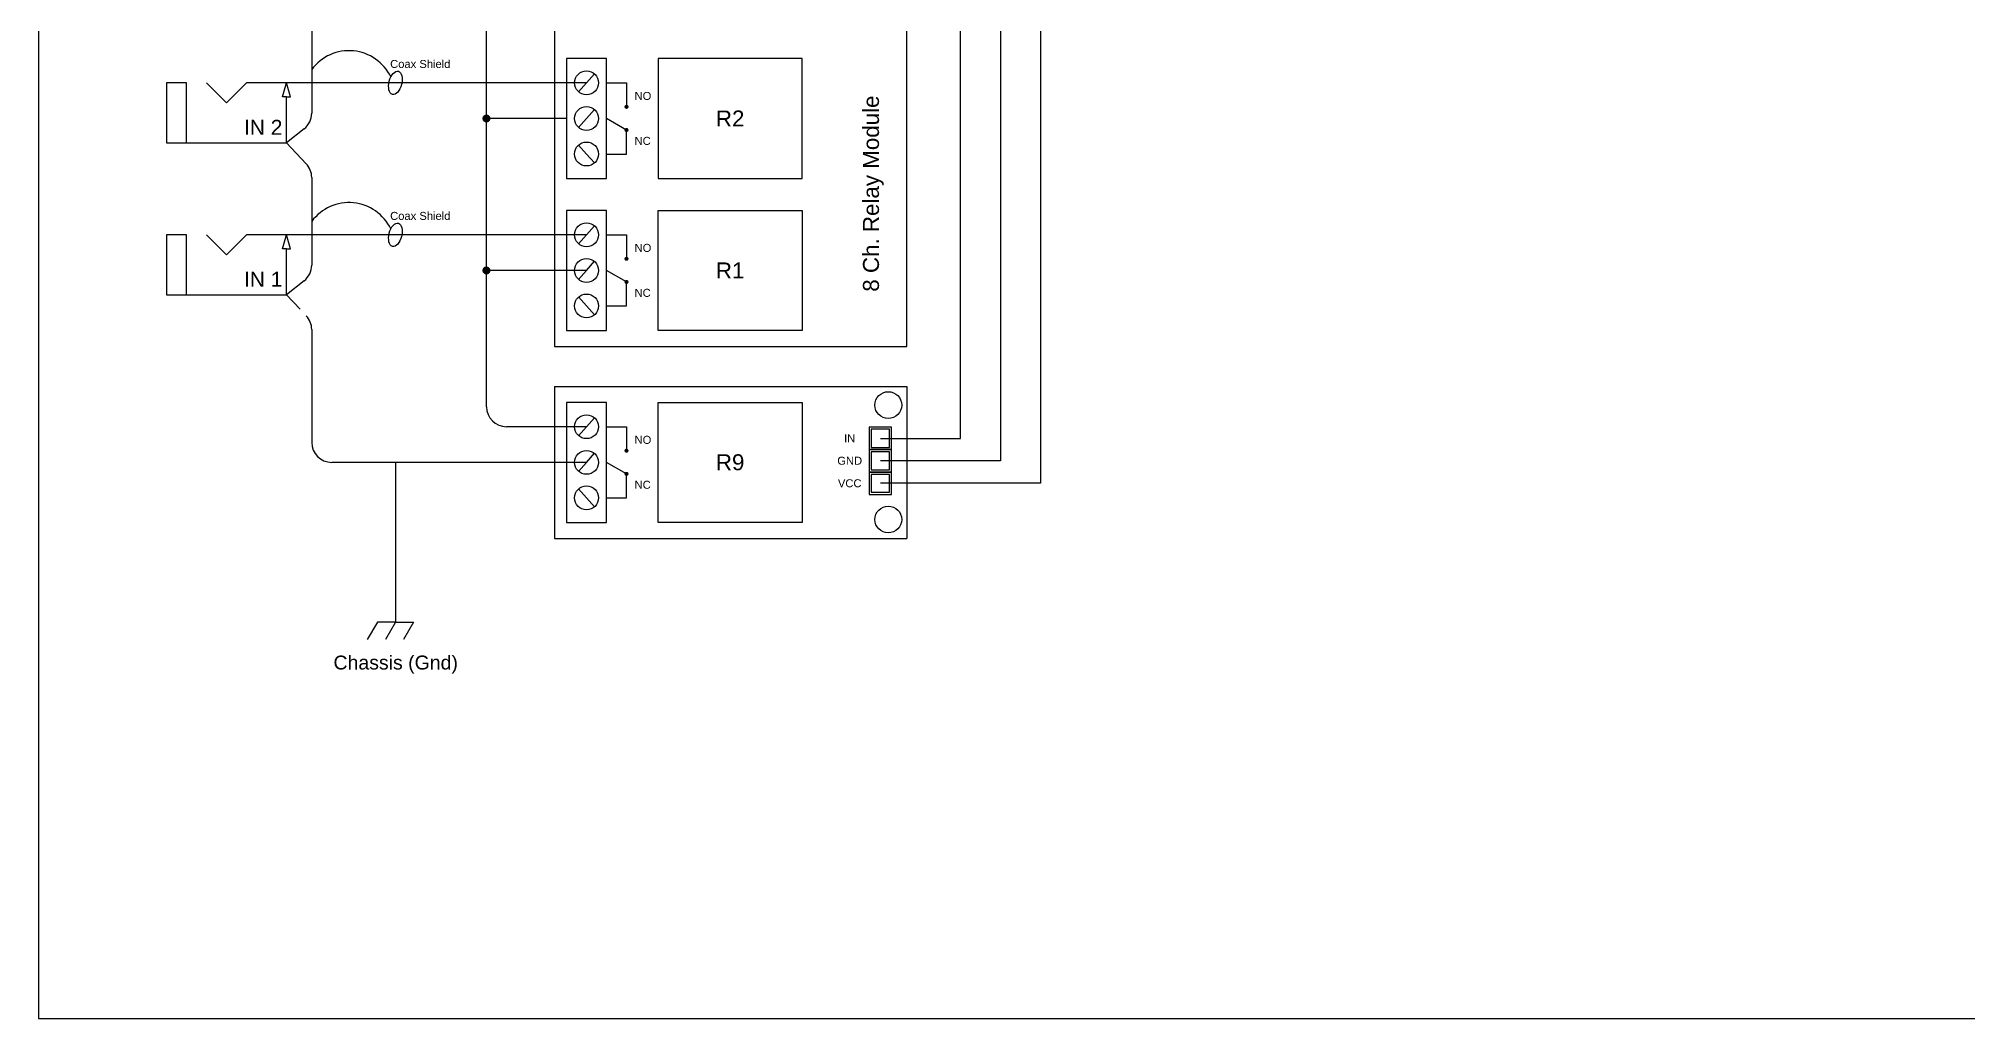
# Model space of a CAD drawing. Header units: centimetres. Extents: x 2.8 to 25.3, y 0.6 to 17.5.
# Drawn here: x 2.82 to 14.87, y 0.59 to 6.71 of the extents above; entities that cross this region are included whole.
import ezdxf
from ezdxf.enums import TextEntityAlignment as Align

# ---------------------------------------------------------------- set-up
doc = ezdxf.new("R2010")
doc.units = ezdxf.units.CM
doc.header["$MEASUREMENT"] = 0
doc.linetypes.add('DASHED2', pattern=[0.375, 0.25, -0.125])
for name, color, linetype in [('Contact', 1, 'Continuous'), ('Ligne', 4, 'Continuous'), ('Texte', 6, 'Continuous')]:
    doc.layers.add(name, color=color, linetype=linetype)
doc.styles.get("Standard").update_dxf_attribs({"font": 'arial.ttf'})

# ---------------------------------------------------------------- blocks, each defined once
blk = doc.blocks.new('Cartouche 10x20')
for p, q in [((0, 15), (0, 0)), ((0, 0), (20, 0))]:
    blk.add_line(p, q)
for tag, p, height in [('NAME', (15.6, 1.45), 0.25), ('OWNER', (11.55, 0.7), 0.125), ('DESCRIP1', (15, 0.65), 0.125), ('DATE', (11.55, 0.2), 0.125), ('DESCRIP2', (15, 0.15), 0.125)]:
    blk.add_attdef(tag, p, '', height=height)
blk.add_attdef('NO', text='', height=0.375).set_placement((19.4, 0.5), align=Align.MIDDLE_CENTER)
blk = doc.blocks.new('Jack IN')
at = {"color": 1}
for p, q in [((-1, 0), (-1.125, 0)), ((-1.125, 0), (-1.125, -0.375)), ((-1, -0.375), (-1, 0)), ((-0.75, -0.125), (-0.875, 0)), ((-0.625, 0), (-0.75, -0.125)), ((0, 0), (-0.625, 0)), ((-0.4, -0.0875), (-0.375, 0)), ((-0.35, -0.0875), (-0.375, 0)), ((-0.375, -0.0875), (-0.4, -0.0875)), ((-0.375, -0.125), (-0.375, -0.0875)), ((-0.375, -0.0875), (-0.35, -0.0875)), ((-0.375, -0.375), (-0.375, -0.125)), ((-1.125, -0.375), (-1, -0.375)), ((-1, -0.375), (-0.375, -0.375))]:
    blk.add_line(p, q, dxfattribs=at)
at = {"color": 6}
blk.add_attdef('ID', text='', height=0.0938, dxfattribs=at).set_placement((-0.4, -0.325), align=Align.RIGHT)

msp = doc.modelspace()

# ---------------------------------------------------------------- linework, layer by layer
at = {"ltscale": 0.5}
for p, q in [((6.042, 12.387), (6.042, 4.787)), ((8.242, 4.787), (8.242, 12.387)), ((6.367, 6.587), (6.117, 6.587)), ((6.117, 6.587), (6.117, 5.837)), ((6.367, 5.837), (6.367, 6.587)), ((6.689, 6.587), (6.689, 5.837)), ((7.589, 6.587), (6.689, 6.587)), ((7.589, 5.837), (7.589, 6.587)), ((6.242, 6.435), (6.192, 6.379)), ((6.242, 6.435), (6.291, 6.491)), ((6.242, 6.212), (6.291, 6.269)), ((6.242, 6.212), (6.192, 6.156)), ((6.242, 5.99), (6.192, 6.046)), ((6.242, 5.99), (6.291, 5.934)), ((6.117, 5.837), (6.367, 5.837)), ((6.689, 5.837), (7.589, 5.837)), ((6.367, 5.637), (6.117, 5.637)), ((6.117, 5.637), (6.117, 4.887)), ((6.367, 4.887), (6.367, 5.637)), ((6.689, 4.887), (6.689, 5.637)), ((6.689, 5.637), (7.589, 5.637)), ((7.589, 5.637), (7.589, 4.887)), ((6.242, 5.485), (6.192, 5.429)), ((6.242, 5.485), (6.291, 5.541)), ((6.242, 5.262), (6.291, 5.319)), ((6.242, 5.262), (6.192, 5.206)), ((6.242, 5.04), (6.192, 5.096)), ((6.242, 5.04), (6.291, 4.984)), ((6.117, 4.887), (6.367, 4.887)), ((7.589, 4.887), (6.689, 4.887)), ((6.042, 4.787), (8.242, 4.787)), ((6.042, 4.537), (8.242, 4.537)), ((6.367, 4.437), (6.117, 4.437)), ((6.117, 4.437), (6.117, 3.687)), ((6.242, 4.285), (6.291, 4.341)), ((6.367, 3.687), (6.367, 4.437)), ((6.689, 3.687), (6.689, 4.437)), ((6.689, 4.437), (7.589, 4.437)), ((7.589, 4.437), (7.589, 3.687)), ((6.242, 4.285), (6.192, 4.229)), ((8.148, 4.283), (8.007, 4.283)), ((8.007, 4.283), (8.007, 4.142)), ((8.134, 4.269), (8.021, 4.269)), ((8.021, 4.269), (8.021, 4.156)), ((8.134, 4.156), (8.134, 4.269)), ((8.148, 4.142), (8.148, 4.283)), ((6.242, 4.062), (6.291, 4.119)), ((8.148, 4.142), (8.007, 4.142)), ((8.007, 4.142), (8.007, 4.001)), ((8.007, 4.142), (8.148, 4.142)), ((8.021, 4.156), (8.134, 4.156)), ((8.134, 4.128), (8.021, 4.128)), ((8.021, 4.128), (8.021, 4.016)), ((8.134, 4.016), (8.134, 4.128)), ((8.148, 4.001), (8.148, 4.142)), ((6.242, 4.062), (6.192, 4.006)), ((8.148, 4.001), (8.007, 4.001)), ((8.007, 4.001), (8.007, 3.861)), ((8.007, 4.001), (8.148, 4.001)), ((8.021, 4.016), (8.134, 4.016)), ((8.134, 3.987), (8.021, 3.987)), ((8.021, 3.987), (8.021, 3.875)), ((8.134, 3.875), (8.134, 3.987)), ((8.148, 3.861), (8.148, 4.001)), ((6.242, 3.84), (6.192, 3.896)), ((8.007, 3.861), (8.148, 3.861)), ((8.021, 3.875), (8.134, 3.875)), ((6.242, 3.84), (6.291, 3.784)), ((6.117, 3.687), (6.367, 3.687)), ((7.589, 3.687), (6.689, 3.687)), ((6.042, 3.587), (8.242, 3.587))]:
    msp.add_line(p, q, dxfattribs=at)
for centre in [(6.242, 6.435), (6.242, 6.212), (6.242, 5.99), (6.242, 5.485), (6.242, 5.262), (6.242, 5.04), (6.242, 4.285), (6.242, 4.062), (6.242, 3.84)]:
    msp.add_circle(centre, 0.0747, dxfattribs=at)
at = {"ltscale": 3}
for centre in [(4.758, 6.346), (4.758, 5.396)]:
    msp.add_arc(centre, 0.29, 25.6352, 143.3685, dxfattribs=at)
for centre in [(5.048, 6.435), (5.048, 5.485)]:
    msp.add_ellipse(centre, major_axis=(0.0184, 0.0725), ratio=0.531319, dxfattribs=at)
at = {"layer": 'Contact', "ltscale": 0.5}
for p, q in [((6.367, 6.435), (6.492, 6.435)), ((6.492, 6.435), (6.492, 6.285)), ((6.492, 6.14), (6.367, 6.212)), ((6.492, 5.99), (6.492, 6.14)), ((6.367, 5.99), (6.492, 5.99)), ((6.367, 5.485), (6.492, 5.485)), ((6.492, 5.485), (6.492, 5.335)), ((6.492, 5.19), (6.367, 5.262)), ((6.492, 5.04), (6.492, 5.19)), ((6.367, 5.04), (6.492, 5.04)), ((6.367, 4.285), (6.492, 4.285)), ((6.492, 4.285), (6.492, 4.135)), ((6.492, 3.99), (6.367, 4.062)), ((6.492, 3.84), (6.492, 3.99)), ((6.367, 3.84), (6.492, 3.84))]:
    msp.add_line(p, q, dxfattribs=at)
at = {"layer": 'Contact', "ltscale": 0.5, "const_width": 0.0125}
for points in [[(6.485, 6.285, 1), (6.498, 6.285, 1)], [(6.485, 6.14, 1), (6.498, 6.14, 1)], [(6.485, 5.335, 1), (6.498, 5.335, 1)], [(6.485, 5.19, 1), (6.498, 5.19, 1)], [(6.485, 4.135, 1), (6.498, 4.135, 1)], [(6.485, 3.99, 1), (6.498, 3.99, 1)]]:
    msp.add_lwpolyline(points, format="xyb", close=True, dxfattribs=at)
at = {"layer": 'Defpoints', "ltscale": 3}
for p, q in [((6.042, 4.537), (6.042, 3.587)), ((8.242, 4.537), (8.242, 3.587))]:
    msp.add_line(p, q, dxfattribs=at)
for centre in [(8.127, 4.42), (8.127, 3.705)]:
    msp.add_circle(centre, 0.0838, dxfattribs=at)
at = {"layer": 'Ligne', "ltscale": 0.5}
for p, q in [((5.617, 5.262), (5.617, 13.46)), ((4.525, 6.793), (4.525, 6.245)), ((6.242, 6.435), (4.742, 6.435)), ((4.477, 6.147), (4.367, 6.06)), ((6.117, 6.212), (5.617, 6.212)), ((4.367, 6.06), (4.491, 5.929)), ((4.525, 5.843), (4.525, 5.295)), ((6.242, 5.485), (4.742, 5.485)), ((4.477, 5.197), (4.367, 5.11)), ((6.242, 5.262), (5.617, 5.262)), ((5.617, 4.41), (5.617, 5.262)), ((4.525, 4.893), (4.525, 4.187)), ((6.242, 4.285), (5.742, 4.285)), ((6.242, 4.062), (4.65, 4.062))]:
    msp.add_line(p, q, dxfattribs=at)
at = {"layer": 'Ligne', "ltscale": 3}
for p, q in [((9.078, 8.791), (9.078, 3.931)), ((8.828, 7.512), (8.828, 4.072)), ((8.578, 4.212), (8.578, 6.994)), ((8.078, 4.212), (8.578, 4.212)), ((5.048, 4.062), (5.048, 3.062)), ((8.828, 4.072), (8.078, 4.072)), ((9.078, 3.931), (8.078, 3.931)), ((4.935, 3.062), (4.872, 2.954)), ((5.048, 3.062), (4.935, 3.062)), ((5.049, 3.062), (4.986, 2.954)), ((5.048, 3.062), (5.16, 3.062)), ((5.161, 3.062), (5.098, 2.954))]:
    msp.add_line(p, q, dxfattribs=at)
at = {"layer": 'Ligne', "linetype": 'DASHED2', "ltscale": 0.5}
msp.add_line((4.367, 5.11), (4.491, 4.979), dxfattribs=at)
at = {"layer": 'Ligne', "linetype": 'DASHED2', "ltscale": 3, "const_width": 0.025}
for points in [[(5.604, 6.212, 1), (5.629, 6.212, 1)], [(5.604, 5.262, 1), (5.629, 5.262, 1)]]:
    msp.add_lwpolyline(points, format="xyb", close=True, dxfattribs=at)
at = {"layer": 'Ligne', "ltscale": 0.5}
for centre, start, end in [((4.4, 6.245), 308.3351, 0), ((4.4, 5.843), 0, 43.4395), ((4.4, 5.295), 308.3351, 0), ((4.4, 4.893), 0, 43.4395), ((5.742, 4.41), 180, 270), ((4.65, 4.187), 180, 270)]:
    msp.add_arc(centre, 0.125, start, end, dxfattribs=at)

# ---------------------------------------------------------------- block references
at = {"xscale": 1.124810492167434, "yscale": 1.124810492167434, "zscale": 1.124810492167434}
msp.add_blockref('Cartouche 10x20', (2.819, 0.585), dxfattribs=at)
at = {"layer": 'Texte', "ltscale": 0.5}
for p, values in [((4.742, 6.435), {'ID': 'IN 2'}), ((4.742, 5.485), {'ID': 'IN 1'})]:
    msp.add_blockref('Jack IN', p, dxfattribs=at).add_auto_attribs(values)

# ---------------------------------------------------------------- texts
at = {"ltscale": 3}
for p in [(5.015, 6.528), (5.015, 5.578)]:
    msp.add_text('Coax Shield', height=0.05, dxfattribs=at).set_placement(p)
at = {"layer": 'Contact', "ltscale": 3}
for s, p in [('NO', (6.542, 6.328)), ('NC', (6.542, 6.047)), ('NO', (6.542, 5.378)), ('NC', (6.542, 5.097)), ('NO', (6.542, 4.178)), ('NC', (6.542, 3.897))]:
    msp.add_text(s, height=0.05, dxfattribs=at).set_placement(p)
at = {"layer": 'Contact', "ltscale": 3, "char_height": 0.05, "attachment_point": 5}
for s, insert in [('IN', (7.886, 4.212)), ('GND', (7.886, 4.072)), ('VCC', (7.886, 3.931))]:
    msp.add_mtext_dynamic_manual_height_columns(s, width=0.27, gutter_width=0.5, heights=[0], dxfattribs=dict(at, insert=insert))
at = {"layer": 'Ligne', "ltscale": 3}
msp.add_text('Chassis (Gnd)', height=0.08708, dxfattribs=at).set_placement((4.661, 2.767))
at = {"layer": 'Ligne', "ltscale": 0.5, "insert": (8.099, 5.129), "char_height": 0.1, "attachment_point": 7, "rotation": 90}
msp.add_mtext_dynamic_manual_height_columns('8 Ch. Relay Module', width=2.2, gutter_width=0.5, heights=[0], dxfattribs=at)
at = {"layer": 'Ligne', "ltscale": 0.5, "char_height": 0.1, "attachment_point": 5}
for s, insert in [('R2', (7.139, 6.212)), ('R1', (7.139, 5.262)), ('R9', (7.139, 4.062))]:
    msp.add_mtext_dynamic_manual_height_columns(s, width=0.9, gutter_width=0.5, heights=[0], dxfattribs=dict(at, insert=insert))

doc.saveas('drawing.dxf')
